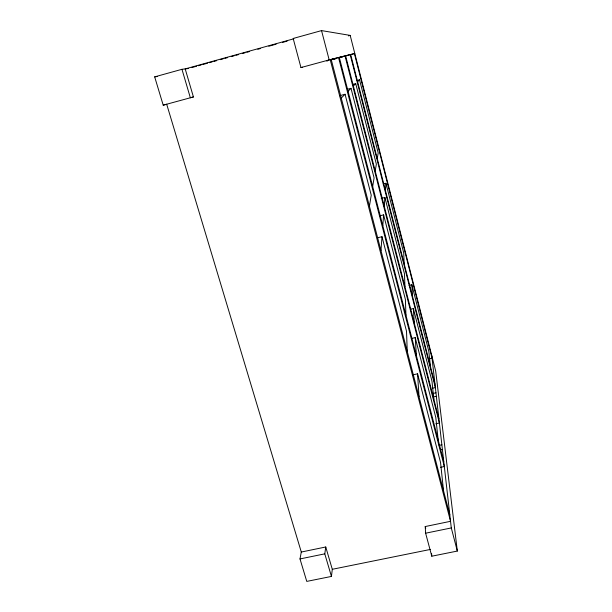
<?xml version="1.0" encoding="UTF-8"?>
<svg xmlns="http://www.w3.org/2000/svg" width="612" height="612" viewBox="0 0 612 612"><rect width="100%" height="100%" fill="white"/><g stroke="black" fill="none" stroke-linecap="round" stroke-linejoin="round"><path stroke-width="0.92" d="M380.97 250.56L381.995 236.691L377.367 237.831M382.806 225.706L383.609 214.873L379.899 215.799M384.252 206.167L384.894 197.477L381.215 198.403M385.415 190.409L385.942 183.279L383.166 183.983M188.305 68.529L181.963 69.301L154.675 76.867L163.205 105.165L166.694 104.239L301.288 552.009L299.995 558.932L306.765 581.4L331.436 576.428L332.308 569.29L430.374 549.438M331.436 576.428L324.788 553.852L325.745 546.983L301.28 552.047M369.418 206.19L371.232 195.182L345.061 94.256L339.538 95.732M372.67 186.476L374.085 177.901L351.005 88.319L347.325 89.314M375.217 171.016L376.349 164.138L355.717 83.622L352.963 84.364M377.275 158.562L378.201 152.931L359.542 79.812L356.788 80.555M341.259 98.05L345.061 94.256M348.06 91.264L351.005 88.319M353.369 85.971L355.717 83.622M357.622 81.725L359.542 79.812M300.959 67.565L330.197 59.616L450.539 521.309L425.225 526.549L425.623 533.197L431.789 556.209L457.325 551.06L435.69 371.025L350.194 35.404L321.537 30.6L293.171 38.464L300.959 67.565L302.405 67.198M293.829 38.793L185.191 68.904L193.423 96.941L163.205 105.165M191.961 67.511L196.536 66.241M198.365 65.736L201.111 64.979M202.939 64.467L207.514 63.204M209.342 62.692L212.089 61.934M213.917 61.429L216.663 60.664M220.328 59.647L223.066 58.89M224.902 58.385L227.641 57.62M231.305 56.61L234.052 55.845M235.88 55.34L238.626 54.583M242.283 53.565L245.03 52.808M246.858 52.295L249.604 51.538M257.836 49.258L260.582 48.493M268.821 46.214L276.134 44.186M282.545 42.412L287.12 41.142M348.435 35.894L350.194 35.404M326.831 60.733L328.636 60.236M330.434 59.746L338.543 57.536L444.327 466.528L440.594 467.323M326.793 60.802L328.583 60.313M331.689 59.479L336.003 58.377M339.033 57.474L345.015 55.921L439.385 423.014L435.736 423.81M326.907 60.879L328.69 60.389M331.605 59.701L336.026 58.5M338.926 57.673L343.47 56.434M345.283 55.937L350.179 54.636L435.369 387.603L432.638 388.222M339.117 57.765L342.812 56.755M346.438 55.753L348.343 55.248M349.98 54.789L354.402 53.581L432.041 358.234L429.264 358.869M193.438 96.941L190.347 97.759L181.963 69.301M332.285 59.54L335.827 58.637M354.799 53.481L329.172 59.869L321.537 30.6M409.053 285.383L411.83 284.718L428.805 351.257L430.397 366.29M410.591 309.213L413.36 308.555L431.957 381.131L433.877 399.307M411.524 338.474L415.227 337.617L435.79 417.422L438.154 439.844M412.916 374.873L417.56 373.817L440.541 462.45L443.532 490.786M433.189 393.417L435.958 392.797M433.694 396.905L436.356 396.293M439.087 445.383L441.856 444.786M440.51 449.812L442.384 449.407M299.995 558.932L324.788 553.852M425.623 533.197L451.289 527.942L431.728 355.45M154.675 76.867L157.498 76.469M325.745 546.983L332.301 569.328M425.225 526.511L425.715 528.37M451.289 527.942L457.325 551.06M381.995 236.691L406.521 331.253L407.232 351.41M331.184 59.372L449.812 514.914M383.609 214.873L405.389 299.421L405.955 315.249M339.293 57.344L443.754 461.509M350.661 54.514L434.994 384.275M384.894 197.477L404.486 273.924L404.937 286.676M345.612 55.776L438.926 418.968M385.942 183.279L403.744 253.039L404.119 263.535M431.605 553.615L431.789 556.209M411.83 284.718L412.603 296.705M413.36 308.555L414.293 323.098M415.227 337.617L416.389 355.618M417.56 373.817L419.029 396.698"/></g></svg>
